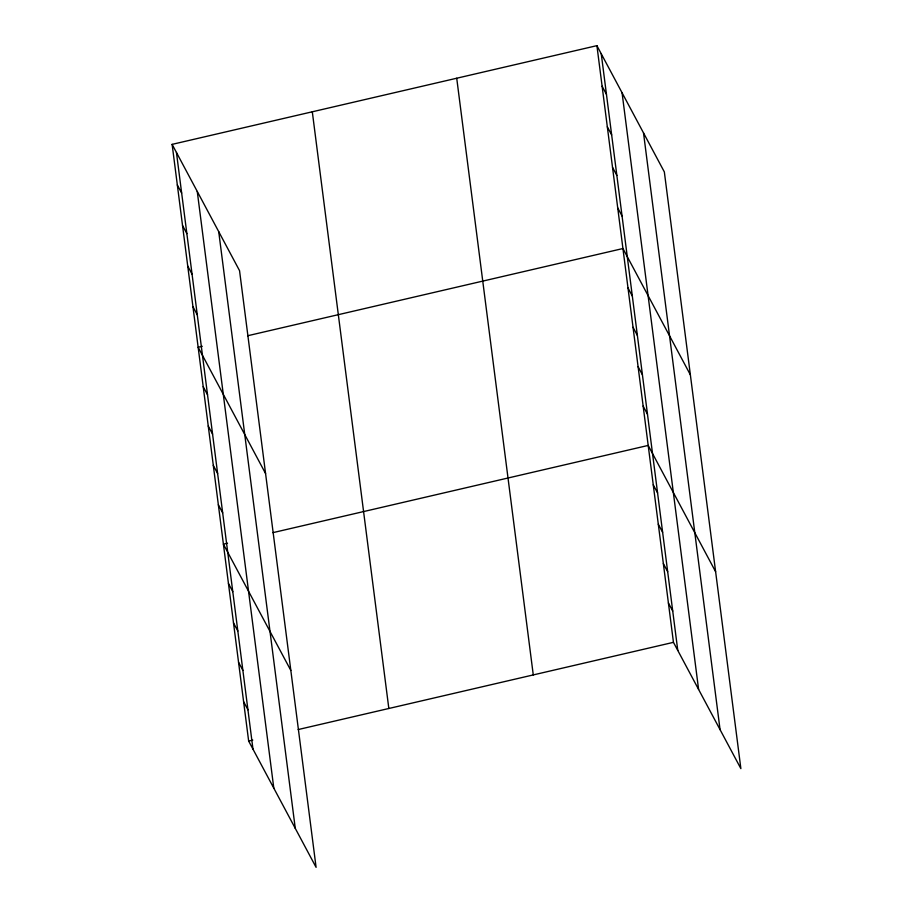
<?xml version="1.0" encoding="UTF-8"?>
<svg xmlns="http://www.w3.org/2000/svg" width="913" height="913" viewBox="0 0 913 913"><rect width="100%" height="100%" fill="white"/><g stroke="black" fill="none" stroke-linecap="round" stroke-linejoin="round"><path stroke-width="1.37" d="M172.123 144.368L239.548 270.659L316.092 867.35L248.656 741.071L172.123 144.368L596.908 45.65L664.344 171.929L740.877 768.632L673.452 642.341L596.908 45.65M202.264 346.289L198.144 347.248L265.569 473.527M247.617 335.756L622.94 248.53L690.365 374.809M227.52 543.201L223.4 544.159L290.825 670.439M272.873 532.656L648.196 445.43L715.621 571.721M248.656 741.071L252.787 740.112M298.129 729.567L673.452 642.341M602.124 86.221L606.449 94.324M607.328 126.804L611.653 134.907M612.532 167.376L616.857 175.479M617.736 207.947L622.061 216.05M627.984 287.903L632.31 296.006M633.04 327.288L637.365 335.391M638.096 366.672L642.421 374.775M643.14 406.057L647.465 414.16M653.252 484.814L657.577 492.917M658.296 524.199L662.621 532.302M663.352 563.583L667.677 571.686M668.396 602.968L672.733 611.071M177.327 184.951L181.653 193.054M182.532 225.522L186.857 233.625M187.736 266.094L192.061 274.197M192.94 306.677L197.265 314.78M203.188 386.633L207.525 394.736M208.244 426.017L212.569 434.12M213.3 465.39L217.625 473.493M218.344 504.775L222.681 512.878M228.455 583.544L232.781 591.647M233.5 622.917L237.825 631.02M238.555 662.302L242.881 670.404M243.611 701.686L247.937 709.789M643.517 132.933L720.06 729.624M622.061 92.749L698.605 689.452M601.245 53.753L677.777 650.444M456.728 78.233L533.272 674.924M312.303 111.797L388.835 708.488M218.721 231.651L295.264 828.353M197.265 191.479L273.809 788.17M176.449 152.471L252.981 749.174"/></g></svg>
